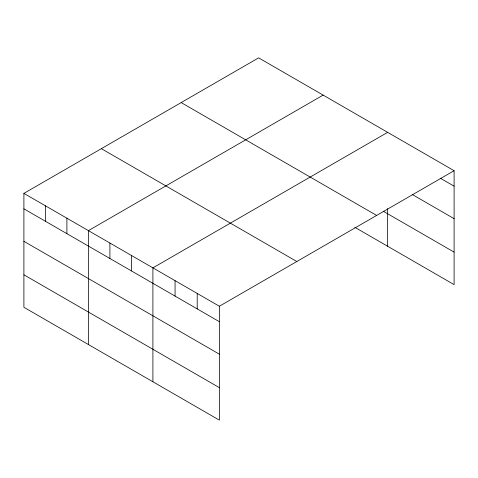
<?xml version="1.0" encoding="UTF-8"?>
<svg xmlns="http://www.w3.org/2000/svg" width="478" height="478" viewBox="0 0 478 478"><rect width="100%" height="100%" fill="white"/><g stroke="black" fill="none" stroke-linecap="round" stroke-linejoin="round"><path stroke-width="0.72" d="M23.9 193.381L219.366 306.237L219.366 420.138L23.9 307.288L23.9 193.381L258.634 57.862L454.1 170.712L454.1 284.619L354.76 227.265M323.14 95.104L88.406 230.623L88.406 344.53M387.64 132.34L152.906 267.865L152.906 381.773M219.366 306.237L454.1 170.712M440.178 178.127L454.1 186.163M412.329 194.534L454.1 218.655M383.213 211.204L454.1 252.127M181.174 102.585L376.64 215.435M101.36 148.658L296.826 261.514M23.9 208.832L219.366 321.688M23.9 241.324L219.366 354.174M23.9 274.796L219.366 387.652M387.64 208.551L387.64 246.248M197.211 293.444L197.211 308.896M175.062 280.652L175.062 296.109M131.408 255.449L131.408 270.901M109.904 243.039L109.904 258.49M66.902 218.207L66.902 233.664M45.404 205.797L45.404 221.248"/></g></svg>
